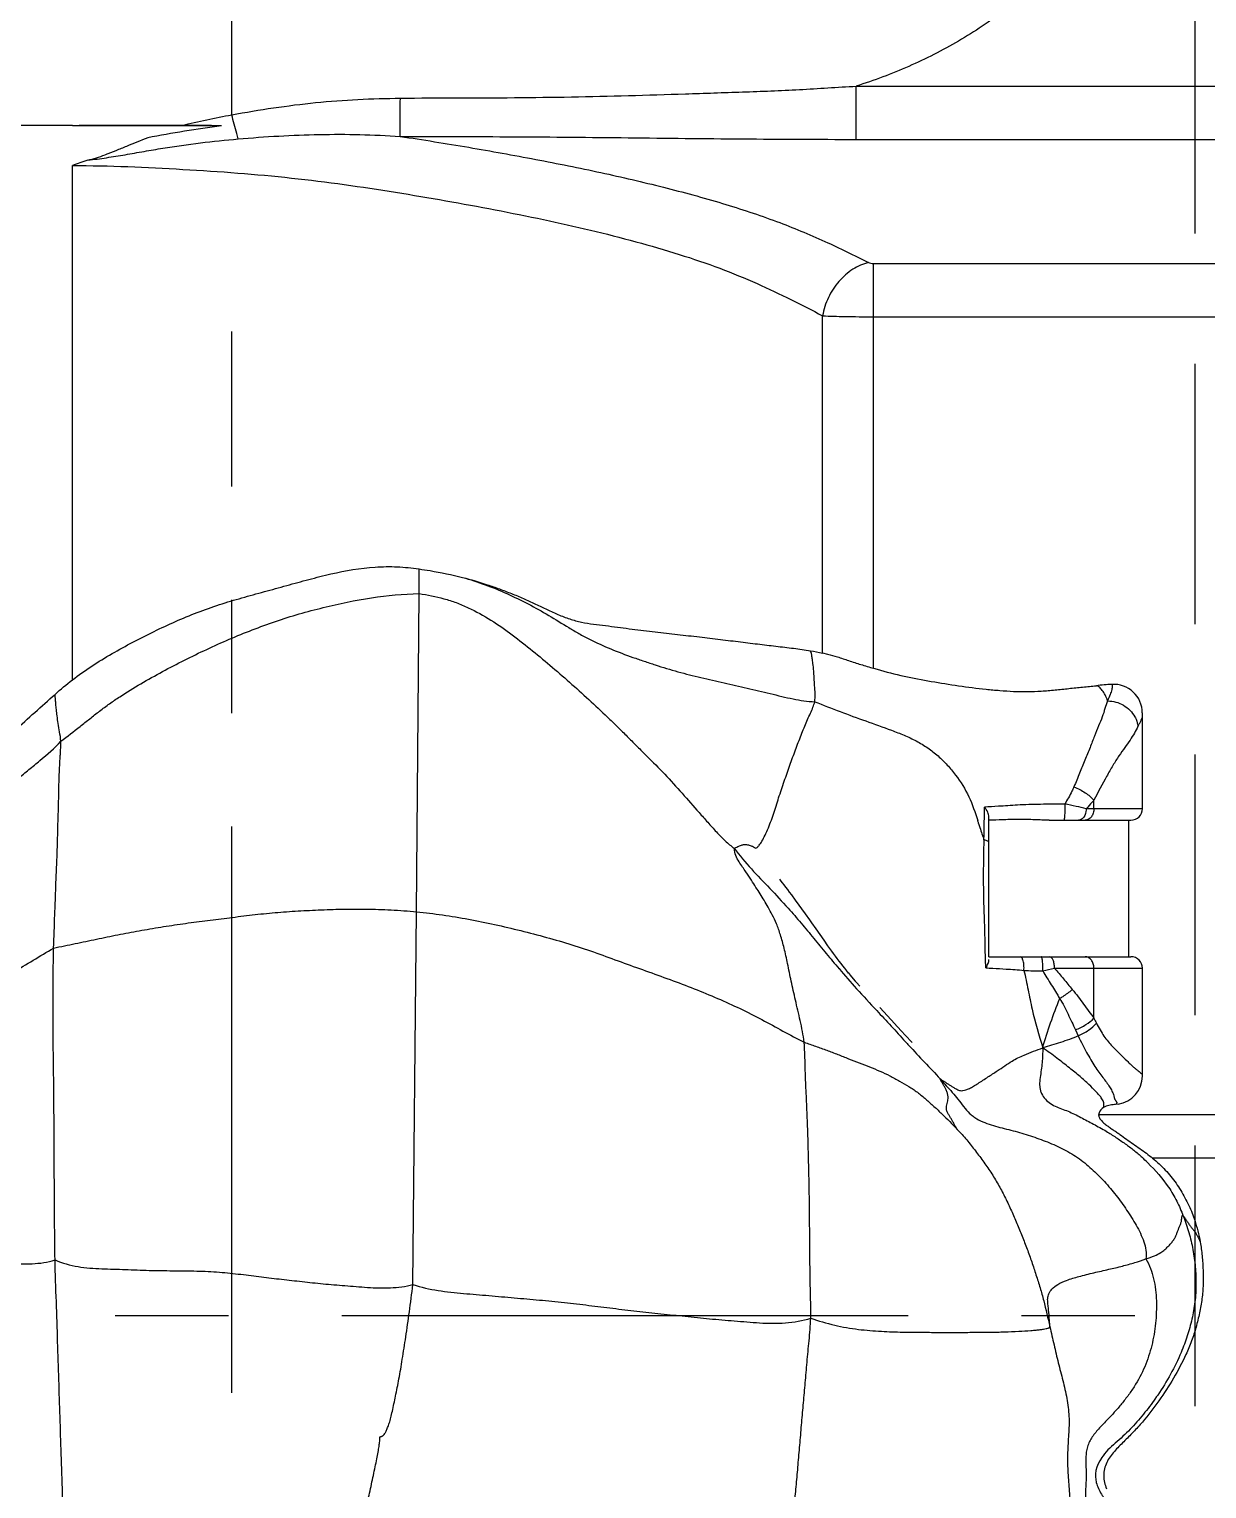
# Model space of a CAD drawing. Header units: millimetres. Extents: x 23075 to 24509, y -21593 to -20579.
# Drawn here: x 24282.5 to 24303.29, y -20909.95 to -20884.18 of the extents above; entities that cross this region are included whole.
import ezdxf

# ---------------------------------------------------------------- set-up
doc = ezdxf.new("R2010")
doc.units = ezdxf.units.MM
doc.header["$LTSCALE"] = 8
doc.linetypes.add('CENTER', pattern=[2, 1.25, -0.25, 0.25, -0.25])
doc.linetypes.add('HIDDEN', pattern=[0.375, 0.25, -0.125])
for name, color, linetype in [('Cav-cor', 30, 'Continuous'), ('CL', 1, 'Continuous'), ('WT', 4, 'Continuous')]:
    doc.layers.add(name, color=color, linetype=linetype)

msp = doc.modelspace()

# ---------------------------------------------------------------- linework, layer by layer
at = {"layer": 'Cav-cor', "color": 241}
for p, q in [((24286.076, -20885.691), (24286.076, -20871.049)), ((24297.1, -20886.125), (24297.101, -20885.185)), ((24297.101, -20885.185), (24306.259, -20885.185)), ((24297.1, -20886.125), (24306.259, -20886.125)), ((24283.262, -20895.666), (24283.262, -20886.585)), ((24297.405, -20888.316), (24304.068, -20888.316)), ((24297.405, -20895.462), (24297.405, -20888.316)), ((24296.506, -20895.191), (24296.506, -20889.239)), ((24297.405, -20889.256), (24304.068, -20889.256)), ((24289.34, -20899.76), (24289.383, -20894.143)), ((24296.506, -20895.191), (24296.594, -20895.211)), ((24297.405, -20895.462), (24297.47, -20895.48)), ((24302.151, -20897.941), (24302.151, -20896.25)), ((24302.151, -20897.941), (24301.159, -20897.941)), ((24301.296, -20897.941), (24301.296, -20897.788)), ((24299.358, -20898.295), (24299.361, -20898.14)), ((24299.443, -20900.554), (24299.443, -20898.085)), ((24299.506, -20898.142), (24299.443, -20898.142)), ((24300.505, -20898.142), (24301.949, -20898.142)), ((24301.91, -20900.554), (24301.91, -20898.142)), ((24299.355, -20898.492), (24299.356, -20898.401)), ((24299.356, -20898.401), (24299.358, -20898.295)), ((24299.356, -20898.539), (24299.357, -20898.497)), ((24299.354, -20898.669), (24299.356, -20898.539)), ((24295.743, -20899.186), (24295.768, -20899.218)), ((24295.768, -20899.218), (24295.794, -20899.25)), ((24295.794, -20899.25), (24295.821, -20899.286)), ((24295.821, -20899.286), (24295.851, -20899.325)), ((24295.851, -20899.325), (24295.884, -20899.367)), ((24295.884, -20899.367), (24295.918, -20899.413)), ((24295.918, -20899.413), (24295.955, -20899.463)), ((24295.955, -20899.463), (24296.023, -20899.556)), ((24289.274, -20906.342), (24289.34, -20899.76)), ((24296.023, -20899.556), (24296.197, -20899.795)), ((24296.313, -20899.956), (24296.386, -20900.061)), ((24296.386, -20900.061), (24296.527, -20900.263)), ((24296.527, -20900.263), (24296.595, -20900.36)), ((24299.381, -20900.555), (24299.378, -20900.446)), ((24299.382, -20900.601), (24299.381, -20900.555)), ((24299.443, -20900.554), (24301.949, -20900.554)), ((24296.857, -20900.713), (24296.893, -20900.758)), ((24296.89, -20900.755), (24296.927, -20900.8)), ((24296.923, -20900.795), (24296.96, -20900.841)), ((24299.385, -20900.75), (24299.382, -20900.601)), ((24300.6, -20900.755), (24302.151, -20900.755)), ((24301.296, -20901.64), (24301.296, -20900.755)), ((24302.151, -20902.66), (24302.151, -20900.755)), ((24296.955, -20900.834), (24296.992, -20900.879)), ((24296.987, -20900.872), (24297.023, -20900.915)), ((24297.017, -20900.909), (24297.053, -20900.95)), ((24297.047, -20900.944), (24297.082, -20900.984)), ((24297.076, -20900.977), (24297.109, -20901.014)), ((24297.103, -20901.008), (24297.163, -20901.076)), ((24297.518, -20901.451), (24297.716, -20901.669)), ((24297.716, -20901.669), (24297.831, -20901.794)), ((24297.831, -20901.794), (24297.901, -20901.87)), ((24300.97, -20901.844), (24301.02, -20901.951)), ((24297.901, -20901.87), (24297.964, -20901.937)), ((24297.964, -20901.937), (24298.086, -20902.066)), ((24310.645, -20903.347), (24301.379, -20903.347)), ((24301.678, -20903.162), (24301.659, -20903.163)), ((24301.721, -20903.157), (24301.678, -20903.162)), ((24309.732, -20904.11), (24302.332, -20904.11)), ((24302.872, -20905.131), (24302.899, -20905.169))]:
    msp.add_line(p, q, dxfattribs=at)
for points in [[(24296.197, -20899.795), (24296.275, -20899.903), (24296.313, -20899.956)], [(24296.595, -20900.36), (24296.628, -20900.407), (24296.661, -20900.453), (24296.694, -20900.498), (24296.727, -20900.543), (24296.76, -20900.587), (24296.793, -20900.63), (24296.825, -20900.672), (24296.857, -20900.713)], [(24301.431, -20909.398), (24301.427, -20909.404), (24301.398, -20909.451), (24301.371, -20909.505), (24301.349, -20909.562), (24301.332, -20909.621), (24301.324, -20909.681), (24301.322, -20909.736), (24301.327, -20909.784), (24301.336, -20909.828), (24301.337, -20909.835)]]:
    msp.add_lwpolyline(points, dxfattribs=at)
for centre, radius, start, end in [((24285.187, -20924.744), 38.865, 88.9573, 89.9878), ((24287.077, -20897.283), 11.358, 108.1836, 109.6267), ((24282.826, -20883.693), 2.888, 284.1753, 290.5459), ((24301.996, -20901.73), 5.997, 93.6676, 96.2901), ((24301.645, -20896.25), 0.505, 0.0017, 93.6973), ((24300.08, -20895.472), 2.238, 332.9058, 334.1364), ((24279.925, -20897.764), 19.44, 359.1651, 359.5667), ((24301.95, -20897.94), 0.201, 269.9562, 359.952), ((24280.531, -20904.086), 19.633, 17.4484, 17.6036), ((24262.186, -20897.516), 37.181, 359.0385, 359.1817), ((24301.95, -20900.755), 0.201, 0.048, 90.0438), ((24311.687, -20888.058), 19.575, 220.4745, 221.8479), ((24298.599, -20892.99), 8.018, 282.9289, 284.4529), ((24303.221, -20900.725), 2.131, 205.4104, 208.0081), ((24321.138, -20880.939), 31.348, 222.3432, 222.5064), ((24301.648, -20902.659), 0.503, 278.4341, 359.9633), ((24301.256, -20903.169), 0.216, 347.9386, 355.3018), ((24299.707, -20906.708), 3.574, 44.7198, 47.0026), ((24298.965, -20905.936), 4.185, 324.7967, 325.7538)]:
    msp.add_arc(centre, radius, start, end, dxfattribs=at)
for points, knots in [([(24301.964, -20879.628), (24301.964, -20879.957), (24301.895, -20880.617), (24301.59, -20881.562), (24301.107, -20882.429), (24300.478, -20883.196), (24299.738, -20883.855), (24298.916, -20884.406), (24298.033, -20884.853), (24297.415, -20885.085), (24297.101, -20885.185)], [0, 0, 0, 0, 0.124911, 0.249839, 0.374799, 0.499793, 0.624819, 0.749868, 0.87493, 1, 1, 1, 1]), ([(24289.052, -20885.398), (24289.387, -20885.393), (24290.058, -20885.392), (24291.065, -20885.39), (24292.072, -20885.376), (24293.078, -20885.353), (24293.917, -20885.327), (24294.587, -20885.304), (24295.091, -20885.287), (24295.594, -20885.27), (24296.264, -20885.239), (24296.766, -20885.204), (24297.101, -20885.185)], [0, 0, 0, 0, 0.125011, 0.250021, 0.375022, 0.500008, 0.62499, 0.687486, 0.749986, 0.812489, 0.874988, 1, 1, 1, 1]), ([(24286.076, -20885.691), (24286.566, -20885.6), (24287.308, -20885.489), (24288.303, -20885.413), (24288.802, -20885.4), (24289.052, -20885.398)], [0, 0, 0, 0, 0.49986, 0.749909, 1, 1, 1, 1]), ([(24289.048, -20886.072), (24289.049, -20886.037), (24289.05, -20885.812), (24289.051, -20885.587), (24289.052, -20885.398)], [0, 0, 0, 0, 0.159103, 1, 1, 1, 1]), ([(24285.195, -20885.879), (24285.034, -20885.879), (24284.712, -20885.879), (24284.229, -20885.878), (24283.745, -20885.879), (24283.423, -20885.883), (24283.262, -20885.883)], [0, 0, 0, 0, 0.250013, 0.500038, 0.750028, 1, 1, 1, 1]), ([(24286.19, -20886.117), (24286.181, -20886.085), (24286.141, -20885.943), (24286.104, -20885.801), (24286.076, -20885.691)], [0, 0, 0, 0, 0.228417, 1, 1, 1, 1]), ([(24283.262, -20885.879), (24282.895, -20885.88), (24281.976, -20885.884), (24280.506, -20885.883), (24279.403, -20885.884), (24278.852, -20885.885)], [0, 0, 0, 0, 0.25, 0.625, 1, 1, 1, 1]), ([(24285.894, -20885.885), (24285.456, -20885.885), (24284.907, -20885.885), (24284.249, -20885.885), (24283.811, -20885.886), (24283.481, -20885.883), (24283.262, -20885.883)], [0, 0, 0, 0, 0.500005, 0.625007, 0.750009, 1, 1, 1, 1]), ([(24283.533, -20886.493), (24283.644, -20886.479), (24283.866, -20886.449), (24284.197, -20886.396), (24284.527, -20886.336), (24284.968, -20886.26), (24285.522, -20886.183), (24285.967, -20886.136), (24286.19, -20886.117)], [0, 0, 0, 0, 0.125134, 0.250204, 0.375237, 0.500242, 0.750205, 1, 1, 1, 1]), ([(24284.592, -20886.098), (24284.466, -20886.147), (24284.278, -20886.223), (24284.028, -20886.325), (24283.902, -20886.373), (24283.839, -20886.397)], [0, 0, 0, 0, 0.499999, 0.749999, 1, 1, 1, 1]), ([(24285.894, -20885.885), (24285.676, -20885.914), (24285.241, -20885.978), (24284.808, -20886.056), (24284.592, -20886.098)], [0, 0, 0, 0, 0.500001, 1, 1, 1, 1]), ([(24286.19, -20886.117), (24286.428, -20886.096), (24286.906, -20886.061), (24287.622, -20886.034), (24288.337, -20886.034), (24288.812, -20886.056), (24289.048, -20886.072)], [0, 0, 0, 0, 0.251216, 0.501807, 0.751443, 1, 1, 1, 1]), ([(24289.049, -20886.072), (24289.453, -20886.132), (24290.252, -20886.26), (24291.434, -20886.472), (24292.581, -20886.703), (24293.68, -20886.958), (24294.717, -20887.24), (24295.672, -20887.553), (24296.531, -20887.908), (24297.063, -20888.171), (24297.318, -20888.3)], [0, 0, 0, 0, 0.142581, 0.282303, 0.418651, 0.550372, 0.67593, 0.793233, 0.900431, 1, 1, 1, 1]), ([(24289.049, -20886.072), (24289.72, -20886.073), (24290.726, -20886.076), (24292.068, -20886.085), (24293.41, -20886.099), (24295.087, -20886.118), (24296.429, -20886.124), (24297.1, -20886.125)], [0, 0, 0, 0, 0.250041, 0.37504, 0.500015, 0.749971, 1, 1, 1, 1]), ([(24283.262, -20886.585), (24283.589, -20886.587), (24284.24, -20886.601), (24285.213, -20886.652), (24286.177, -20886.714), (24287.127, -20886.801), (24288.056, -20886.917), (24288.963, -20887.055), (24289.85, -20887.205), (24290.721, -20887.365), (24291.573, -20887.536), (24292.402, -20887.722), (24293.202, -20887.924), (24293.964, -20888.146), (24294.68, -20888.387), (24295.336, -20888.66), (24295.938, -20888.945), (24296.321, -20889.141), (24296.506, -20889.239)], [0, 0, 0, 0, 0.072003, 0.143521, 0.214566, 0.284742, 0.353563, 0.420825, 0.486857, 0.551845, 0.615755, 0.678285, 0.739004, 0.797499, 0.853179, 0.905294, 0.953887, 1, 1, 1, 1]), ([(24297.318, -20888.3), (24297.22, -20888.322), (24297.024, -20888.409), (24296.779, -20888.626), (24296.595, -20888.91), (24296.525, -20889.128), (24296.506, -20889.239)], [0, 0, 0, 0, 0.231678, 0.481342, 0.741233, 1, 1, 1, 1]), ([(24297.318, -20888.3), (24297.33, -20888.306), (24297.359, -20888.313), (24297.389, -20888.316), (24297.405, -20888.316)], [0, 0, 0, 0, 0.442495, 1, 1, 1, 1]), ([(24296.506, -20889.239), (24296.637, -20889.246), (24296.937, -20889.253), (24297.237, -20889.256), (24297.405, -20889.256)], [0, 0, 0, 0, 0.43812, 1, 1, 1, 1]), ([(24283.262, -20895.666), (24283.373, -20895.58), (24283.602, -20895.418), (24283.962, -20895.201), (24284.33, -20894.999), (24284.702, -20894.809), (24285.081, -20894.633), (24285.466, -20894.474), (24285.858, -20894.335), (24286.254, -20894.217), (24286.651, -20894.11), (24287.045, -20894), (24287.436, -20893.893), (24287.951, -20893.76), (24288.474, -20893.67), (24288.997, -20893.663), (24289.254, -20893.69), (24289.382, -20893.708)], [0, 0, 0, 0, 0.064369, 0.12867, 0.192843, 0.256867, 0.320748, 0.38449, 0.448045, 0.511343, 0.574324, 0.636903, 0.698973, 0.760458, 0.881361, 0.940914, 1, 1, 1, 1]), ([(24289.382, -20893.708), (24289.447, -20893.717), (24289.705, -20893.757), (24289.961, -20893.811), (24290.15, -20893.859)], [0, 0, 0, 0, 0.250981, 1, 1, 1, 1]), ([(24289.383, -20894.143), (24289.384, -20894.094), (24289.384, -20894.017), (24289.382, -20893.872), (24289.384, -20893.776), (24289.382, -20893.708)], [0, 0, 0, 0, 0.337508, 0.529131, 1, 1, 1, 1]), ([(24290.15, -20893.859), (24290.298, -20893.896), (24290.516, -20893.96), (24290.802, -20894.06), (24291.014, -20894.141), (24291.224, -20894.227), (24291.496, -20894.354), (24291.763, -20894.488), (24292.04, -20894.593), (24292.25, -20894.651), (24292.463, -20894.686), (24292.674, -20894.708), (24292.884, -20894.735), (24293.158, -20894.772), (24293.496, -20894.813), (24293.893, -20894.86), (24294.28, -20894.901), (24294.653, -20894.947), (24295.01, -20894.99), (24295.352, -20895.032), (24295.677, -20895.071), (24295.99, -20895.108), (24296.194, -20895.135), (24296.293, -20895.151)], [0, 0, 0, 0, 0.07204, 0.107965, 0.143819, 0.179601, 0.215325, 0.2863, 0.321231, 0.355705, 0.389712, 0.423359, 0.456708, 0.489746, 0.554755, 0.61817, 0.67975, 0.739258, 0.796328, 0.85069, 0.902409, 0.951978, 1, 1, 1, 1]), ([(24290.15, -20893.859), (24290.285, -20893.896), (24290.55, -20893.98), (24290.936, -20894.139), (24291.31, -20894.323), (24291.673, -20894.525), (24291.967, -20894.709), (24292.205, -20894.851), (24292.45, -20894.982), (24292.766, -20895.126), (24293.092, -20895.247), (24293.355, -20895.336), (24293.619, -20895.424), (24293.952, -20895.527), (24294.358, -20895.628), (24294.766, -20895.719), (24295.174, -20895.812), (24295.513, -20895.893), (24295.783, -20895.957), (24296.042, -20896.018), (24296.239, -20896.051), (24296.368, -20896.052)], [0, 0, 0, 0, 0.062923, 0.125667, 0.188338, 0.250959, 0.313563, 0.344848, 0.376143, 0.438827, 0.501678, 0.533135, 0.564568, 0.627409, 0.690396, 0.753339, 0.816281, 0.879458, 0.910836, 0.941761, 1, 1, 1, 1]), ([(24283.06, -20896.751), (24283.174, -20896.664), (24283.344, -20896.531), (24283.57, -20896.352), (24283.742, -20896.217), (24283.918, -20896.086), (24284.158, -20895.921), (24284.471, -20895.733), (24284.852, -20895.518), (24285.24, -20895.316), (24285.633, -20895.126), (24286.032, -20894.946), (24286.437, -20894.782), (24286.847, -20894.631), (24287.264, -20894.499), (24287.827, -20894.351), (24288.531, -20894.205), (24289.102, -20894.148), (24289.383, -20894.143)], [0, 0, 0, 0, 0.06171, 0.093092, 0.124547, 0.156006, 0.187445, 0.250333, 0.313217, 0.376085, 0.438953, 0.501812, 0.564664, 0.62748, 0.69031, 0.753142, 0.878673, 1, 1, 1, 1]), ([(24289.383, -20894.143), (24289.531, -20894.166), (24289.753, -20894.208), (24290.041, -20894.3), (24290.322, -20894.42), (24290.655, -20894.606), (24291.03, -20894.868), (24291.388, -20895.152), (24291.738, -20895.444), (24292.083, -20895.744), (24292.42, -20896.051), (24292.697, -20896.311), (24292.915, -20896.523), (24293.076, -20896.684), (24293.237, -20896.846), (24293.452, -20897.061), (24293.721, -20897.329), (24294.026, -20897.668), (24294.276, -20897.953), (24294.478, -20898.18), (24294.629, -20898.349), (24294.781, -20898.506), (24294.889, -20898.6), (24294.945, -20898.64)], [0, 0, 0, 0, 0.061669, 0.093077, 0.124624, 0.187684, 0.250429, 0.313293, 0.376133, 0.438918, 0.501739, 0.56453, 0.595911, 0.627291, 0.658679, 0.69008, 0.752874, 0.815604, 0.878252, 0.909642, 0.941104, 0.971687, 1, 1, 1, 1]), ([(24296.368, -20896.052), (24296.381, -20895.958), (24296.364, -20895.79), (24296.355, -20895.574), (24296.343, -20895.435), (24296.332, -20895.354), (24296.327, -20895.309), (24296.321, -20895.271), (24296.317, -20895.24), (24296.313, -20895.215), (24296.308, -20895.196), (24296.304, -20895.183), (24296.298, -20895.174), (24296.294, -20895.163), (24296.294, -20895.155), (24296.293, -20895.151)], [0, 0, 0, 0, 0.314407, 0.553481, 0.715956, 0.774773, 0.824132, 0.865349, 0.899651, 0.927885, 0.949286, 0.964062, 0.974354, 0.985282, 1, 1, 1, 1]), ([(24296.594, -20895.212), (24296.652, -20895.226), (24296.777, -20895.261), (24296.971, -20895.328), (24297.183, -20895.397), (24297.33, -20895.44), (24297.405, -20895.462)], [0, 0, 0, 0, 0.212508, 0.457646, 0.723598, 1, 1, 1, 1]), ([(24297.47, -20895.48), (24297.627, -20895.524), (24297.943, -20895.605), (24298.424, -20895.694), (24298.906, -20895.772), (24299.31, -20895.824), (24299.634, -20895.854), (24299.878, -20895.871), (24300.123, -20895.875), (24300.367, -20895.866), (24300.61, -20895.845), (24300.853, -20895.818), (24301.096, -20895.794), (24301.258, -20895.778), (24301.339, -20895.769)], [0, 0, 0, 0, 0.124996, 0.249998, 0.374996, 0.499992, 0.562493, 0.624998, 0.687496, 0.749999, 0.812499, 0.875, 0.9375, 1, 1, 1, 1]), ([(24276.313, -20899.491), (24276.46, -20899.429), (24276.76, -20899.319), (24277.214, -20899.17), (24277.669, -20899.026), (24278.128, -20898.891), (24278.586, -20898.754), (24279.04, -20898.602), (24279.486, -20898.43), (24279.921, -20898.232), (24280.339, -20897.999), (24280.876, -20897.655), (24281.52, -20897.185), (24282.248, -20896.563), (24282.717, -20896.133), (24282.956, -20895.922)], [0, 0, 0, 0, 0.06249, 0.125009, 0.187498, 0.24999, 0.312486, 0.374984, 0.437508, 0.500019, 0.562508, 0.625043, 0.750021, 0.875013, 1, 1, 1, 1]), ([(24283.06, -20896.751), (24283.056, -20896.695), (24283.036, -20896.591), (24283.013, -20896.442), (24282.993, -20896.31), (24282.983, -20896.212), (24282.976, -20896.144), (24282.97, -20896.089), (24282.965, -20896.03), (24282.961, -20895.97), (24282.957, -20895.936), (24282.956, -20895.922)], [0, 0, 0, 0, 0.199448, 0.381315, 0.542113, 0.67604, 0.73407, 0.787371, 0.877112, 0.947036, 1, 1, 1, 1]), ([(24301.537, -20896.036), (24301.524, -20896.001), (24301.497, -20895.937), (24301.449, -20895.855), (24301.399, -20895.796), (24301.358, -20895.774), (24301.339, -20895.769)], [0, 0, 0, 0, 0.33221, 0.607644, 0.826352, 1, 1, 1, 1]), ([(24301.612, -20895.746), (24301.62, -20895.753), (24301.621, -20895.789), (24301.609, -20895.848), (24301.581, -20895.935), (24301.553, -20895.999), (24301.537, -20896.036)], [0, 0, 0, 0, 0.107853, 0.30999, 0.608698, 1, 1, 1, 1]), ([(24294.945, -20898.64), (24294.966, -20898.63), (24295.008, -20898.611), (24295.067, -20898.585), (24295.119, -20898.569), (24295.163, -20898.57), (24295.196, -20898.58), (24295.228, -20898.59), (24295.257, -20898.598), (24295.284, -20898.609), (24295.299, -20898.623), (24295.312, -20898.632), (24295.329, -20898.637), (24295.359, -20898.619), (24295.395, -20898.577), (24295.443, -20898.505), (24295.517, -20898.359), (24295.606, -20898.14), (24295.681, -20897.904), (24295.742, -20897.711), (24295.808, -20897.517), (24295.89, -20897.281), (24295.988, -20897.004), (24296.088, -20896.74), (24296.172, -20896.528), (24296.239, -20896.368), (24296.29, -20896.258), (24296.336, -20896.155), (24296.36, -20896.086), (24296.368, -20896.052)], [0, 0, 0, 0, 0.02195, 0.043042, 0.060013, 0.072433, 0.082939, 0.093108, 0.10293, 0.111734, 0.119409, 0.122788, 0.12604, 0.135134, 0.152267, 0.178754, 0.215022, 0.305648, 0.399116, 0.446697, 0.495254, 0.590566, 0.681003, 0.77001, 0.854506, 0.894265, 0.932261, 0.967806, 1, 1, 1, 1]), ([(24296.368, -20896.052), (24296.517, -20896.111), (24296.816, -20896.228), (24297.268, -20896.393), (24297.646, -20896.526), (24297.945, -20896.641), (24298.161, -20896.741), (24298.363, -20896.862), (24298.546, -20897.006), (24298.71, -20897.168), (24298.904, -20897.4), (24299.102, -20897.722), (24299.199, -20898.007), (24299.244, -20898.149)], [0, 0, 0, 0, 0.128627, 0.2571, 0.385629, 0.449931, 0.513517, 0.576157, 0.638143, 0.699628, 0.760529, 0.880483, 1, 1, 1, 1]), ([(24301.538, -20896.038), (24301.52, -20896.081), (24301.489, -20896.176), (24301.444, -20896.325), (24301.375, -20896.484), (24301.315, -20896.63), (24301.267, -20896.759), (24301.226, -20896.864), (24301.182, -20896.973), (24301.118, -20897.123), (24301.039, -20897.317), (24300.976, -20897.475), (24300.943, -20897.555)], [0, 0, 0, 0, 0.087197, 0.181941, 0.287036, 0.406482, 0.472049, 0.541026, 0.612931, 0.687283, 0.841186, 1, 1, 1, 1]), ([(24301.538, -20896.038), (24301.635, -20896.038), (24301.829, -20896.091), (24301.973, -20896.235), (24302.018, -20896.319)], [0, 0, 0, 0, 0.503868, 1, 1, 1, 1]), ([(24302.018, -20896.319), (24302.026, -20896.332), (24302.052, -20896.387), (24302.068, -20896.447), (24302.073, -20896.493)], [0, 0, 0, 0, 0.255543, 1, 1, 1, 1]), ([(24302.145, -20896.328), (24302.142, -20896.337), (24302.128, -20896.378), (24302.109, -20896.418), (24302.094, -20896.449)], [0, 0, 0, 0, 0.208244, 1, 1, 1, 1]), ([(24302.073, -20896.492), (24302.053, -20896.53), (24302.009, -20896.611), (24301.932, -20896.733), (24301.837, -20896.864), (24301.732, -20897.012), (24301.626, -20897.183), (24301.478, -20897.443), (24301.37, -20897.648), (24301.296, -20897.788)], [0, 0, 0, 0, 0.085734, 0.181823, 0.287197, 0.405933, 0.540014, 0.686021, 1, 1, 1, 1]), ([(24276.063, -20900.531), (24276.216, -20900.461), (24276.523, -20900.322), (24276.987, -20900.124), (24277.455, -20899.936), (24277.928, -20899.761), (24278.409, -20899.61), (24278.812, -20899.49), (24279.132, -20899.387), (24279.448, -20899.274), (24279.835, -20899.112), (24280.287, -20898.891), (24280.725, -20898.644), (24281.147, -20898.372), (24281.548, -20898.071), (24281.859, -20897.792), (24282.109, -20897.571), (24282.301, -20897.41), (24282.495, -20897.25), (24282.755, -20897.039), (24282.946, -20896.874), (24283.06, -20896.751)], [0, 0, 0, 0, 0.062795, 0.125466, 0.188059, 0.250641, 0.313296, 0.375975, 0.407283, 0.438574, 0.501119, 0.56359, 0.626013, 0.688357, 0.750582, 0.812786, 0.84389, 0.875005, 0.906191, 0.937493, 1, 1, 1, 1]), ([(24282.932, -20900.4), (24282.937, -20900.204), (24282.949, -20899.913), (24282.964, -20899.531), (24282.976, -20899.167), (24282.992, -20898.812), (24283.003, -20898.465), (24283.01, -20898.144), (24283.02, -20897.842), (24283.025, -20897.563), (24283.028, -20897.382), (24283.037, -20897.216), (24283.044, -20897.085), (24283.05, -20896.981), (24283.057, -20896.879), (24283.062, -20896.802), (24283.06, -20896.751)], [0, 0, 0, 0, 0.161035, 0.238841, 0.3146, 0.460325, 0.530847, 0.599049, 0.724134, 0.779166, 0.828491, 0.872866, 0.91558, 0.936882, 0.958138, 1, 1, 1, 1]), ([(24300.943, -20897.555), (24300.932, -20897.581), (24300.884, -20897.685), (24300.826, -20897.785), (24300.78, -20897.858)], [0, 0, 0, 0, 0.246424, 1, 1, 1, 1]), ([(24300.943, -20897.555), (24301.013, -20897.582), (24301.14, -20897.647), (24301.252, -20897.738), (24301.296, -20897.788)], [0, 0, 0, 0, 0.529792, 1, 1, 1, 1]), ([(24300.78, -20897.858), (24300.638, -20897.86), (24300.426, -20897.862), (24300.148, -20897.867), (24299.9, -20897.879), (24299.64, -20897.897), (24299.446, -20897.908), (24299.364, -20897.911)], [0, 0, 0, 0, 0.300449, 0.447678, 0.588868, 0.826349, 1, 1, 1, 1]), ([(24299.443, -20898.085), (24299.443, -20898.057), (24299.423, -20897.993), (24299.387, -20897.939), (24299.364, -20897.911)], [0, 0, 0, 0, 0.442688, 1, 1, 1, 1]), ([(24300.78, -20897.858), (24300.781, -20897.891), (24300.781, -20897.94), (24300.78, -20898.004), (24300.779, -20898.048), (24300.777, -20898.085), (24300.774, -20898.113), (24300.771, -20898.131), (24300.769, -20898.139), (24300.767, -20898.142), (24300.766, -20898.142)], [0, 0, 0, 0, 0.342543, 0.514328, 0.672079, 0.806305, 0.909125, 0.974063, 0.99158, 1, 1, 1, 1]), ([(24301.159, -20897.941), (24301.101, -20897.925), (24300.974, -20897.896), (24300.848, -20897.871), (24300.78, -20897.858)], [0, 0, 0, 0, 0.466615, 1, 1, 1, 1]), ([(24301.159, -20897.941), (24301.159, -20897.958), (24301.154, -20898.02), (24301.127, -20898.085), (24301.092, -20898.115)], [0, 0, 0, 0, 0.275134, 1, 1, 1, 1]), ([(24301.296, -20897.941), (24301.296, -20897.967), (24301.288, -20898.017), (24301.255, -20898.084), (24301.204, -20898.13), (24301.161, -20898.142), (24301.14, -20898.142)], [0, 0, 0, 0, 0.278223, 0.541319, 0.780147, 1, 1, 1, 1]), ([(24301.296, -20897.788), (24301.285, -20897.801), (24301.241, -20897.853), (24301.194, -20897.903), (24301.159, -20897.941)], [0, 0, 0, 0, 0.242105, 1, 1, 1, 1]), ([(24299.26, -20898.199), (24299.268, -20898.224), (24299.299, -20898.324), (24299.331, -20898.423), (24299.357, -20898.497)], [0, 0, 0, 0, 0.248813, 1, 1, 1, 1]), ([(24300.505, -20898.142), (24300.419, -20898.142), (24300.291, -20898.137), (24300.121, -20898.132), (24299.993, -20898.128), (24299.868, -20898.13), (24299.706, -20898.137), (24299.585, -20898.142), (24299.506, -20898.142)], [0, 0, 0, 0, 0.256833, 0.385103, 0.512615, 0.638738, 0.762804, 1, 1, 1, 1]), ([(24301.092, -20898.115), (24301.087, -20898.119), (24301.068, -20898.133), (24301.043, -20898.142), (24301.026, -20898.142)], [0, 0, 0, 0, 0.268451, 1, 1, 1, 1]), ([(24299.443, -20898.536), (24299.443, -20898.531), (24299.436, -20898.521), (24299.418, -20898.511), (24299.39, -20898.501), (24299.368, -20898.495), (24299.355, -20898.492)], [0, 0, 0, 0, 0.125962, 0.324781, 0.616025, 1, 1, 1, 1]), ([(24296.18, -20902.064), (24296.165, -20901.935), (24296.115, -20901.686), (24296.028, -20901.328), (24295.952, -20900.993), (24295.893, -20900.686), (24295.831, -20900.413), (24295.768, -20900.178), (24295.699, -20899.981), (24295.621, -20899.821), (24295.55, -20899.682), (24295.477, -20899.559), (24295.402, -20899.445), (24295.328, -20899.326), (24295.247, -20899.195), (24295.167, -20899.077), (24295.092, -20898.969), (24295.028, -20898.876), (24294.969, -20898.768), (24294.949, -20898.684), (24294.945, -20898.64)], [0, 0, 0, 0, 0.105712, 0.206618, 0.299594, 0.385236, 0.461503, 0.527581, 0.583402, 0.630662, 0.67238, 0.710404, 0.746883, 0.783989, 0.82421, 0.872263, 0.90023, 0.930971, 0.964006, 1, 1, 1, 1]), ([(24294.945, -20898.64), (24295.042, -20898.765), (24295.244, -20899.007), (24295.463, -20899.234), (24295.572, -20899.347)], [0, 0, 0, 0, 0.501073, 1, 1, 1, 1]), ([(24299.378, -20900.446), (24299.375, -20900.297), (24299.368, -20900.001), (24299.352, -20899.556), (24299.346, -20899.112), (24299.352, -20898.816), (24299.354, -20898.669)], [0, 0, 0, 0, 0.250462, 0.500886, 0.75129, 1, 1, 1, 1]), ([(24282.932, -20900.4), (24283.058, -20900.374), (24283.31, -20900.322), (24283.687, -20900.243), (24284.064, -20900.164), (24284.442, -20900.094), (24284.825, -20900.029), (24285.211, -20899.97), (24285.6, -20899.918), (24285.992, -20899.872), (24286.388, -20899.82), (24286.79, -20899.777), (24287.196, -20899.747), (24287.606, -20899.727), (24288.023, -20899.712), (24288.452, -20899.71), (24288.893, -20899.724), (24289.19, -20899.746), (24289.34, -20899.76)], [0, 0, 0, 0, 0.059604, 0.119458, 0.17897, 0.238283, 0.29809, 0.358846, 0.419582, 0.480139, 0.542243, 0.604957, 0.667764, 0.731055, 0.795467, 0.861618, 0.929894, 1, 1, 1, 1]), ([(24289.34, -20899.76), (24289.493, -20899.776), (24289.799, -20899.813), (24290.258, -20899.889), (24290.718, -20899.983), (24291.176, -20900.09), (24291.631, -20900.21), (24292.079, -20900.34), (24292.518, -20900.486), (24292.949, -20900.646), (24293.381, -20900.801), (24293.812, -20900.955), (24294.237, -20901.115), (24294.65, -20901.286), (24295.049, -20901.466), (24295.433, -20901.661), (24295.806, -20901.865), (24296.054, -20902), (24296.18, -20902.064)], [0, 0, 0, 0, 0.063172, 0.127426, 0.192177, 0.25719, 0.321979, 0.386374, 0.449998, 0.513015, 0.576314, 0.639678, 0.702354, 0.763829, 0.824149, 0.883284, 0.941657, 1, 1, 1, 1]), ([(24295.898, -20899.697), (24295.976, -20899.784), (24296.128, -20899.96), (24296.349, -20900.229), (24296.571, -20900.499), (24296.721, -20900.676), (24296.797, -20900.765)], [0, 0, 0, 0, 0.250066, 0.499988, 0.749945, 1, 1, 1, 1]), ([(24276.173, -20902.745), (24276.462, -20902.647), (24276.898, -20902.508), (24277.487, -20902.342), (24277.933, -20902.226), (24278.309, -20902.144), (24278.611, -20902.076), (24278.836, -20902.025), (24279.063, -20901.973), (24279.365, -20901.909), (24279.742, -20901.829), (24280.11, -20901.716), (24280.4, -20901.62), (24280.686, -20901.522), (24281.035, -20901.391), (24281.442, -20901.218), (24281.773, -20901.066), (24282.026, -20900.934), (24282.271, -20900.796), (24282.572, -20900.615), (24282.811, -20900.471), (24282.932, -20900.4)], [0, 0, 0, 0, 0.127067, 0.190887, 0.254958, 0.319241, 0.351444, 0.383672, 0.415908, 0.448136, 0.512488, 0.576611, 0.608419, 0.639959, 0.702439, 0.764089, 0.824334, 0.853945, 0.883313, 0.941714, 1, 1, 1, 1]), ([(24282.956, -20905.906), (24282.954, -20905.68), (24282.947, -20905.224), (24282.945, -20904.652), (24282.943, -20904.187), (24282.943, -20903.836), (24282.941, -20903.484), (24282.935, -20903.131), (24282.934, -20902.778), (24282.929, -20902.425), (24282.924, -20902.075), (24282.925, -20901.729), (24282.925, -20901.387), (24282.925, -20900.945), (24282.926, -20900.616), (24282.932, -20900.4)], [0, 0, 0, 0, 0.122842, 0.248453, 0.31199, 0.375848, 0.439874, 0.503922, 0.568111, 0.632281, 0.696035, 0.758975, 0.820939, 0.881993, 1, 1, 1, 1]), ([(24300.06, -20900.795), (24300.062, -20900.766), (24300.062, -20900.709), (24300.053, -20900.643), (24300.039, -20900.598), (24300.026, -20900.571), (24300.01, -20900.554), (24299.999, -20900.554)], [0, 0, 0, 0, 0.338644, 0.646514, 0.771936, 0.872446, 1, 1, 1, 1]), ([(24300.393, -20900.805), (24300.394, -20900.775), (24300.394, -20900.717), (24300.39, -20900.648), (24300.384, -20900.601), (24300.378, -20900.577), (24300.373, -20900.561), (24300.367, -20900.554), (24300.364, -20900.554)], [0, 0, 0, 0, 0.352902, 0.675573, 0.804252, 0.902524, 0.967071, 1, 1, 1, 1]), ([(24300.6, -20900.755), (24300.6, -20900.729), (24300.597, -20900.691), (24300.586, -20900.644), (24300.57, -20900.597), (24300.541, -20900.554), (24300.513, -20900.554)], [0, 0, 0, 0, 0.334394, 0.48961, 0.62984, 1, 1, 1, 1]), ([(24301.296, -20900.755), (24301.296, -20900.729), (24301.288, -20900.678), (24301.255, -20900.612), (24301.204, -20900.565), (24301.161, -20900.554), (24301.14, -20900.554)], [0, 0, 0, 0, 0.278223, 0.541319, 0.780147, 1, 1, 1, 1]), ([(24299.385, -20900.75), (24299.402, -20900.725), (24299.428, -20900.678), (24299.443, -20900.624), (24299.443, -20900.6)], [0, 0, 0, 0, 0.557076, 1, 1, 1, 1]), ([(24299.385, -20900.75), (24299.426, -20900.752), (24299.547, -20900.758), (24299.772, -20900.771), (24299.956, -20900.786), (24300.06, -20900.794)], [0, 0, 0, 0, 0.183303, 0.53694, 1, 1, 1, 1]), ([(24300.06, -20900.794), (24300.086, -20900.909), (24300.133, -20901.137), (24300.225, -20901.598), (24300.325, -20901.937), (24300.394, -20902.162)], [0, 0, 0, 0, 0.249183, 0.497009, 1, 1, 1, 1]), ([(24300.06, -20900.795), (24300.115, -20900.798), (24300.226, -20900.804), (24300.337, -20900.805), (24300.393, -20900.805)], [0, 0, 0, 0, 0.49421, 1, 1, 1, 1]), ([(24300.393, -20900.805), (24300.417, -20900.846), (24300.466, -20900.928), (24300.544, -20901.048), (24300.62, -20901.168), (24300.668, -20901.25), (24300.69, -20901.291)], [0, 0, 0, 0, 0.25077, 0.501249, 0.751053, 1, 1, 1, 1]), ([(24300.6, -20900.755), (24300.653, -20900.818), (24300.758, -20900.943), (24300.862, -20901.069), (24300.913, -20901.132)], [0, 0, 0, 0, 0.502894, 1, 1, 1, 1]), ([(24300.394, -20902.162), (24300.431, -20902.012), (24300.527, -20901.72), (24300.637, -20901.433), (24300.691, -20901.291)], [0, 0, 0, 0, 0.504365, 1, 1, 1, 1]), ([(24300.691, -20901.291), (24300.711, -20901.279), (24300.788, -20901.231), (24300.862, -20901.177), (24300.913, -20901.132)], [0, 0, 0, 0, 0.256387, 1, 1, 1, 1]), ([(24300.691, -20901.291), (24300.718, -20901.335), (24300.772, -20901.425), (24300.839, -20901.565), (24300.904, -20901.706), (24300.948, -20901.798), (24300.97, -20901.844)], [0, 0, 0, 0, 0.252578, 0.504289, 0.75449, 1, 1, 1, 1]), ([(24300.913, -20901.132), (24300.948, -20901.175), (24301.017, -20901.26), (24301.114, -20901.389), (24301.205, -20901.517), (24301.266, -20901.6), (24301.296, -20901.64)], [0, 0, 0, 0, 0.259812, 0.51547, 0.764481, 1, 1, 1, 1]), ([(24297.461, -20901.503), (24297.546, -20901.594), (24297.717, -20901.776), (24297.884, -20901.962), (24297.968, -20902.054)], [0, 0, 0, 0, 0.499982, 1, 1, 1, 1]), ([(24300.97, -20901.844), (24301.034, -20901.818), (24301.15, -20901.761), (24301.254, -20901.683), (24301.296, -20901.64)], [0, 0, 0, 0, 0.53346, 1, 1, 1, 1]), ([(24301.02, -20901.951), (24301.084, -20901.923), (24301.199, -20901.86), (24301.3, -20901.774), (24301.339, -20901.726)], [0, 0, 0, 0, 0.531221, 1, 1, 1, 1]), ([(24301.339, -20901.726), (24301.36, -20901.766), (24301.403, -20901.844), (24301.47, -20901.954), (24301.542, -20902.05), (24301.637, -20902.155), (24301.752, -20902.266), (24301.858, -20902.369), (24301.932, -20902.444), (24301.98, -20902.49), (24302.024, -20902.527), (24302.071, -20902.562), (24302.113, -20902.595), (24302.144, -20902.62), (24302.151, -20902.633)], [0, 0, 0, 0, 0.110983, 0.216636, 0.314285, 0.403913, 0.564059, 0.703828, 0.765865, 0.820833, 0.867279, 0.905958, 0.964171, 1, 1, 1, 1]), ([(24296.297, -20906.932), (24296.299, -20906.825), (24296.295, -20906.606), (24296.287, -20906.278), (24296.283, -20905.947), (24296.279, -20905.508), (24296.276, -20904.968), (24296.264, -20904.33), (24296.251, -20903.81), (24296.236, -20903.408), (24296.225, -20903.119), (24296.21, -20902.84), (24296.2, -20902.572), (24296.195, -20902.314), (24296.188, -20902.146), (24296.18, -20902.064)], [0, 0, 0, 0, 0.066382, 0.134389, 0.202434, 0.270349, 0.404492, 0.535565, 0.663273, 0.724609, 0.783883, 0.841238, 0.89667, 0.949256, 1, 1, 1, 1]), ([(24296.18, -20902.064), (24296.248, -20902.088), (24296.382, -20902.132), (24296.58, -20902.203), (24296.773, -20902.278), (24296.963, -20902.353), (24297.151, -20902.426), (24297.336, -20902.497), (24297.517, -20902.571), (24297.694, -20902.655), (24297.864, -20902.746), (24298.001, -20902.825), (24298.105, -20902.891), (24298.206, -20902.965), (24298.329, -20903.068), (24298.473, -20903.196), (24298.66, -20903.372), (24298.796, -20903.509), (24298.884, -20903.602)], [0, 0, 0, 0, 0.067985, 0.134211, 0.199971, 0.265075, 0.328643, 0.391397, 0.45344, 0.51519, 0.577319, 0.63638, 0.665236, 0.694789, 0.755858, 0.817145, 0.878238, 1, 1, 1, 1]), ([(24301.02, -20901.951), (24300.917, -20901.995), (24300.709, -20902.07), (24300.497, -20902.129), (24300.394, -20902.162)], [0, 0, 0, 0, 0.508881, 1, 1, 1, 1]), ([(24301.02, -20901.951), (24301.043, -20902.002), (24301.09, -20902.101), (24301.165, -20902.241), (24301.237, -20902.37), (24301.307, -20902.488), (24301.378, -20902.591), (24301.45, -20902.682), (24301.516, -20902.767), (24301.57, -20902.847), (24301.612, -20902.919), (24301.639, -20902.981), (24301.651, -20903.032), (24301.659, -20903.068), (24301.673, -20903.089), (24301.685, -20903.1), (24301.695, -20903.111), (24301.699, -20903.123), (24301.697, -20903.135), (24301.696, -20903.145), (24301.694, -20903.154), (24301.69, -20903.158), (24301.687, -20903.159)], [0, 0, 0, 0, 0.12001, 0.234512, 0.340646, 0.437626, 0.526688, 0.609443, 0.686085, 0.755847, 0.816312, 0.864538, 0.900762, 0.928827, 0.941584, 0.953886, 0.964269, 0.972522, 0.980695, 0.98832, 0.994507, 1, 1, 1, 1]), ([(24298.028, -20902.12), (24298.12, -20902.219), (24298.304, -20902.417), (24298.493, -20902.61), (24298.582, -20902.712)], [0, 0, 0, 0, 0.499871, 1, 1, 1, 1]), ([(24298.582, -20902.712), (24298.595, -20902.72), (24298.624, -20902.736), (24298.664, -20902.764), (24298.706, -20902.793), (24298.752, -20902.82), (24298.799, -20902.85), (24298.84, -20902.875), (24298.877, -20902.894), (24298.908, -20902.908), (24298.943, -20902.919), (24298.988, -20902.919), (24299.04, -20902.904), (24299.102, -20902.877), (24299.173, -20902.838), (24299.252, -20902.789), (24299.337, -20902.733), (24299.45, -20902.66), (24299.58, -20902.576), (24299.721, -20902.481), (24299.872, -20902.376), (24300.098, -20902.272), (24300.283, -20902.201), (24300.394, -20902.162)], [0, 0, 0, 0, 0.023213, 0.047103, 0.071835, 0.097572, 0.124214, 0.152676, 0.167923, 0.184028, 0.201441, 0.221712, 0.247354, 0.279734, 0.319314, 0.365289, 0.415177, 0.466292, 0.562192, 0.639734, 0.712904, 0.828582, 1, 1, 1, 1]), ([(24300.394, -20902.162), (24300.392, -20902.206), (24300.389, -20902.293), (24300.382, -20902.423), (24300.367, -20902.553), (24300.344, -20902.685), (24300.334, -20902.796), (24300.342, -20902.881), (24300.364, -20902.96), (24300.416, -20903.049), (24300.504, -20903.133), (24300.61, -20903.195), (24300.724, -20903.239), (24300.84, -20903.281), (24300.954, -20903.333), (24301.065, -20903.39), (24301.213, -20903.47), (24301.325, -20903.528), (24301.399, -20903.569)], [0, 0, 0, 0, 0.065251, 0.128302, 0.193043, 0.260661, 0.32644, 0.357635, 0.387906, 0.447467, 0.507316, 0.567134, 0.627692, 0.689042, 0.75064, 0.812589, 0.874868, 1, 1, 1, 1]), ([(24301.471, -20903.187), (24301.473, -20903.164), (24301.47, -20903.11), (24301.43, -20903.047), (24301.382, -20902.989), (24301.31, -20902.91), (24301.2, -20902.802), (24301.044, -20902.661), (24300.854, -20902.509), (24300.636, -20902.339), (24300.478, -20902.222), (24300.394, -20902.162)], [0, 0, 0, 0, 0.045558, 0.102711, 0.144697, 0.195051, 0.313477, 0.451421, 0.610595, 0.795268, 1, 1, 1, 1]), ([(24298.884, -20903.602), (24298.874, -20903.586), (24298.855, -20903.555), (24298.828, -20903.507), (24298.801, -20903.459), (24298.773, -20903.412), (24298.745, -20903.365), (24298.715, -20903.317), (24298.691, -20903.259), (24298.69, -20903.182), (24298.712, -20903.117), (24298.722, -20903.061), (24298.721, -20903.025), (24298.715, -20902.993), (24298.706, -20902.954), (24298.693, -20902.906), (24298.663, -20902.858), (24298.624, -20902.795), (24298.6, -20902.744), (24298.582, -20902.712)], [0, 0, 0, 0, 0.056611, 0.113172, 0.169319, 0.225642, 0.282391, 0.338519, 0.398718, 0.473684, 0.5679, 0.610613, 0.646416, 0.678849, 0.710447, 0.771529, 0.828711, 0.885342, 1, 1, 1, 1]), ([(24298.582, -20902.712), (24298.617, -20902.752), (24298.688, -20902.83), (24298.796, -20902.947), (24298.898, -20903.071), (24298.993, -20903.2), (24299.08, -20903.302), (24299.161, -20903.371), (24299.248, -20903.429), (24299.368, -20903.485), (24299.52, -20903.535), (24299.674, -20903.577), (24299.83, -20903.615), (24299.984, -20903.655), (24300.137, -20903.702), (24300.288, -20903.754), (24300.488, -20903.827), (24300.734, -20903.931), (24300.964, -20904.066), (24301.135, -20904.193), (24301.296, -20904.332), (24301.483, -20904.521), (24301.69, -20904.764), (24301.845, -20904.98), (24301.961, -20905.158), (24302.044, -20905.294), (24302.118, -20905.436), (24302.198, -20905.628), (24302.228, -20905.788), (24302.214, -20905.889)], [0, 0, 0, 0, 0.03142, 0.062381, 0.093724, 0.12563, 0.157075, 0.172499, 0.18786, 0.218838, 0.250272, 0.281739, 0.313157, 0.344536, 0.375906, 0.407281, 0.438659, 0.501343, 0.564072, 0.595412, 0.626726, 0.68935, 0.751903, 0.814465, 0.845744, 0.876996, 0.908293, 0.939764, 1, 1, 1, 1]), ([(24301.465, -20903.215), (24301.431, -20903.237), (24301.391, -20903.28), (24301.379, -20903.334), (24301.379, -20903.347)], [0, 0, 0, 0, 0.747524, 1, 1, 1, 1]), ([(24301.659, -20903.163), (24301.625, -20903.166), (24301.558, -20903.174), (24301.494, -20903.197), (24301.465, -20903.215)], [0, 0, 0, 0, 0.500513, 1, 1, 1, 1]), ([(24298.884, -20903.602), (24298.94, -20903.663), (24299.051, -20903.786), (24299.206, -20903.981), (24299.352, -20904.181), (24299.494, -20904.384), (24299.621, -20904.595), (24299.735, -20904.813), (24299.839, -20905.036), (24299.936, -20905.26), (24300.028, -20905.487), (24300.117, -20905.713), (24300.199, -20905.94), (24300.273, -20906.169), (24300.346, -20906.397), (24300.432, -20906.702), (24300.481, -20906.934), (24300.518, -20907.087)], [0, 0, 0, 0, 0.063995, 0.127763, 0.191366, 0.254833, 0.31814, 0.381321, 0.444374, 0.507238, 0.569898, 0.632307, 0.694394, 0.756174, 0.817608, 0.878547, 1, 1, 1, 1]), ([(24301.399, -20903.569), (24301.438, -20903.59), (24301.534, -20903.646), (24301.684, -20903.742), (24301.795, -20903.818), (24301.85, -20903.856)], [0, 0, 0, 0, 0.249165, 0.624012, 1, 1, 1, 1]), ([(24301.41, -20903.425), (24301.425, -20903.445), (24301.459, -20903.48), (24301.515, -20903.526), (24301.574, -20903.569), (24301.634, -20903.61), (24301.695, -20903.65), (24301.775, -20903.705), (24301.911, -20903.803), (24302.107, -20903.938), (24302.259, -20904.051), (24302.332, -20904.11)], [0, 0, 0, 0, 0.063453, 0.126889, 0.190265, 0.253589, 0.316833, 0.379963, 0.505794, 0.755361, 1, 1, 1, 1]), ([(24301.85, -20903.856), (24301.901, -20903.893), (24302.003, -20903.968), (24302.099, -20904.051), (24302.145, -20904.094)], [0, 0, 0, 0, 0.500014, 1, 1, 1, 1]), ([(24302.332, -20904.11), (24302.411, -20904.175), (24302.56, -20904.313), (24302.751, -20904.549), (24302.908, -20904.807), (24302.993, -20904.989), (24303.03, -20905.082)], [0, 0, 0, 0, 0.252775, 0.502722, 0.75141, 1, 1, 1, 1]), ([(24302.247, -20904.193), (24302.38, -20904.327), (24302.571, -20904.539), (24302.763, -20904.867), (24302.838, -20905.042), (24302.872, -20905.131)], [0, 0, 0, 0, 0.497715, 0.747838, 1, 1, 1, 1]), ([(24302.214, -20905.889), (24302.265, -20905.871), (24302.355, -20905.84), (24302.468, -20905.785), (24302.546, -20905.727), (24302.602, -20905.67), (24302.652, -20905.617), (24302.696, -20905.565), (24302.732, -20905.512), (24302.753, -20905.458), (24302.771, -20905.406), (24302.791, -20905.356), (24302.813, -20905.305), (24302.83, -20905.262), (24302.839, -20905.227), (24302.843, -20905.202), (24302.846, -20905.178), (24302.848, -20905.156), (24302.85, -20905.139), (24302.853, -20905.129), (24302.855, -20905.123), (24302.858, -20905.12), (24302.863, -20905.121), (24302.867, -20905.125), (24302.871, -20905.129), (24302.872, -20905.131)], [0, 0, 0, 0, 0.149592, 0.262093, 0.345872, 0.416443, 0.481936, 0.546276, 0.60535, 0.65694, 0.705812, 0.756058, 0.808, 0.858722, 0.882659, 0.905861, 0.928694, 0.950332, 0.96816, 0.974837, 0.979758, 0.983212, 0.986629, 0.991909, 1, 1, 1, 1]), ([(24302.872, -20905.131), (24302.91, -20905.227), (24302.976, -20905.422), (24303.047, -20905.723), (24303.088, -20906.029), (24303.103, -20906.338), (24303.084, -20906.647), (24303.029, -20906.952), (24302.947, -20907.25), (24302.875, -20907.443), (24302.835, -20907.538)], [0, 0, 0, 0, 0.124869, 0.249917, 0.374771, 0.49978, 0.624749, 0.749886, 0.874963, 1, 1, 1, 1]), ([(24302.899, -20905.169), (24302.912, -20905.187), (24302.936, -20905.221), (24302.971, -20905.272), (24303.007, -20905.322), (24303.046, -20905.369), (24303.084, -20905.417), (24303.115, -20905.469), (24303.144, -20905.526), (24303.164, -20905.566), (24303.172, -20905.589)], [0, 0, 0, 0, 0.126838, 0.249462, 0.370089, 0.495769, 0.618555, 0.733903, 0.858961, 1, 1, 1, 1]), ([(24303.03, -20905.082), (24303.046, -20905.123), (24303.105, -20905.288), (24303.147, -20905.459), (24303.172, -20905.589)], [0, 0, 0, 0, 0.249031, 1, 1, 1, 1]), ([(24276.19, -20905.585), (24276.328, -20905.587), (24276.604, -20905.604), (24277.021, -20905.641), (24277.442, -20905.676), (24278.009, -20905.716), (24278.72, -20905.762), (24279.432, -20905.799), (24280.002, -20905.829), (24280.429, -20905.851), (24280.856, -20905.874), (24281.211, -20905.897), (24281.496, -20905.913), (24281.709, -20905.926), (24281.922, -20905.942), (24282.133, -20905.961), (24282.344, -20905.974), (24282.619, -20905.977), (24282.827, -20905.949), (24282.956, -20905.906)], [0, 0, 0, 0, 0.060754, 0.122471, 0.184865, 0.247708, 0.373822, 0.49997, 0.562978, 0.625968, 0.688993, 0.752083, 0.783628, 0.815136, 0.84657, 0.87787, 0.908936, 0.939709, 1, 1, 1, 1]), ([(24303.172, -20905.589), (24303.187, -20905.67), (24303.209, -20905.836), (24303.224, -20906.086), (24303.228, -20906.339), (24303.207, -20906.592), (24303.161, -20906.844), (24303.101, -20907.093), (24303.023, -20907.339), (24302.956, -20907.497), (24302.92, -20907.575)], [0, 0, 0, 0, 0.122402, 0.245881, 0.370023, 0.494681, 0.620263, 0.74647, 0.87297, 1, 1, 1, 1]), ([(24283.139, -20911.545), (24283.134, -20911.414), (24283.125, -20911.154), (24283.111, -20910.768), (24283.098, -20910.393), (24283.087, -20909.916), (24283.066, -20909.347), (24283.046, -20908.679), (24283.024, -20908.018), (24283.002, -20907.341), (24282.981, -20906.635), (24282.961, -20906.153), (24282.956, -20905.906)], [0, 0, 0, 0, 0.069664, 0.138384, 0.205113, 0.26939, 0.391686, 0.508274, 0.624488, 0.743331, 0.868604, 1, 1, 1, 1]), ([(24282.956, -20905.906), (24283.085, -20905.964), (24283.36, -20906.037), (24283.71, -20906.061), (24283.989, -20906.068), (24284.198, -20906.075), (24284.407, -20906.084), (24284.687, -20906.094), (24285.037, -20906.096), (24285.452, -20906.099), (24285.852, -20906.118), (24286.232, -20906.158), (24286.598, -20906.205), (24286.958, -20906.248), (24287.321, -20906.288), (24287.693, -20906.33), (24288.011, -20906.355), (24288.272, -20906.376), (24288.54, -20906.397), (24288.876, -20906.408), (24289.145, -20906.376), (24289.274, -20906.342)], [0, 0, 0, 0, 0.066487, 0.132497, 0.165448, 0.19833, 0.231203, 0.26419, 0.330609, 0.396429, 0.459738, 0.519614, 0.576948, 0.633607, 0.690828, 0.749419, 0.810226, 0.841471, 0.873155, 0.936993, 1, 1, 1, 1]), ([(24300.518, -20907.087), (24300.519, -20907.06), (24300.514, -20907.004), (24300.503, -20906.892), (24300.497, -20906.779), (24300.481, -20906.669), (24300.476, -20906.585), (24300.496, -20906.496), (24300.558, -20906.408), (24300.667, -20906.327), (24300.83, -20906.256), (24301.045, -20906.194), (24301.294, -20906.131), (24301.551, -20906.074), (24301.793, -20906.018), (24302.011, -20905.956), (24302.149, -20905.911), (24302.214, -20905.889)], [0, 0, 0, 0, 0.033349, 0.068401, 0.138243, 0.172212, 0.205883, 0.240754, 0.281703, 0.335537, 0.405396, 0.498334, 0.610517, 0.721019, 0.822264, 0.915485, 1, 1, 1, 1]), ([(24302.214, -20905.889), (24302.279, -20905.996), (24302.365, -20906.242), (24302.408, -20906.629), (24302.391, -20907.025), (24302.326, -20907.418), (24302.202, -20907.797), (24302.045, -20908.091), (24301.894, -20908.31), (24301.77, -20908.466), (24301.639, -20908.615), (24301.5, -20908.762), (24301.382, -20908.884), (24301.295, -20908.988), (24301.239, -20909.07), (24301.195, -20909.157), (24301.167, -20909.25), (24301.155, -20909.347), (24301.152, -20909.446), (24301.154, -20909.548), (24301.158, -20909.65), (24301.159, -20909.752), (24301.152, -20909.887), (24301.141, -20910.051), (24301.15, -20910.248), (24301.212, -20910.436), (24301.308, -20910.61), (24301.426, -20910.772), (24301.555, -20910.924), (24301.685, -20911.075), (24301.848, -20911.287), (24301.948, -20911.464), (24301.994, -20911.59)], [0, 0, 0, 0, 0.059049, 0.120865, 0.183456, 0.245995, 0.308327, 0.371283, 0.402843, 0.434059, 0.465232, 0.496997, 0.529464, 0.545469, 0.561081, 0.576297, 0.591351, 0.606637, 0.622324, 0.638354, 0.65455, 0.670713, 0.686737, 0.718192, 0.748719, 0.779338, 0.810757, 0.842398, 0.873749, 0.905103, 0.936741, 1, 1, 1, 1]), ([(24288.215, -20911.582), (24288.227, -20911.475), (24288.255, -20911.261), (24288.308, -20910.944), (24288.37, -20910.632), (24288.438, -20910.325), (24288.509, -20910.019), (24288.566, -20909.763), (24288.608, -20909.563), (24288.636, -20909.425), (24288.659, -20909.305), (24288.675, -20909.208), (24288.685, -20909.136), (24288.689, -20909.087), (24288.689, -20909.057), (24288.688, -20909.042), (24288.687, -20909.033), (24288.693, -20909.029), (24288.7, -20909.027), (24288.709, -20909.025), (24288.721, -20909.022), (24288.733, -20909.017), (24288.745, -20909.01), (24288.762, -20908.996), (24288.782, -20908.968), (24288.805, -20908.923), (24288.831, -20908.861), (24288.859, -20908.782), (24288.886, -20908.685), (24288.923, -20908.527), (24288.97, -20908.299), (24289.031, -20907.994), (24289.091, -20907.645), (24289.151, -20907.25), (24289.214, -20906.811), (24289.255, -20906.503), (24289.274, -20906.342)], [0, 0, 0, 0, 0.059872, 0.119935, 0.178981, 0.236815, 0.294812, 0.35393, 0.382516, 0.40892, 0.431978, 0.450531, 0.463796, 0.472474, 0.477621, 0.480263, 0.481387, 0.482262, 0.483676, 0.485569, 0.487804, 0.490256, 0.492841, 0.495603, 0.502301, 0.511516, 0.523966, 0.539632, 0.55834, 0.579873, 0.63, 0.687843, 0.753035, 0.827078, 0.909818, 1, 1, 1, 1]), ([(24289.274, -20906.342), (24289.419, -20906.389), (24289.717, -20906.454), (24290.093, -20906.492), (24290.393, -20906.516), (24290.691, -20906.541), (24291.062, -20906.575), (24291.506, -20906.613), (24291.945, -20906.657), (24292.378, -20906.707), (24292.805, -20906.759), (24293.229, -20906.812), (24293.654, -20906.857), (24294.081, -20906.9), (24294.512, -20906.946), (24294.876, -20906.976), (24295.171, -20907), (24295.471, -20907.024), (24295.85, -20907.032), (24296.153, -20906.98), (24296.297, -20906.932)], [0, 0, 0, 0, 0.064548, 0.128557, 0.160382, 0.192123, 0.255434, 0.318552, 0.381146, 0.442782, 0.503403, 0.563576, 0.623947, 0.684633, 0.745739, 0.807858, 0.83942, 0.871292, 0.935519, 1, 1, 1, 1]), ([(24295.678, -20912.418), (24295.718, -20912.328), (24295.774, -20912.187), (24295.827, -20911.99), (24295.855, -20911.832), (24295.877, -20911.671), (24295.9, -20911.452), (24295.925, -20911.174), (24295.955, -20910.838), (24295.986, -20910.501), (24296.016, -20910.163), (24296.047, -20909.823), (24296.078, -20909.479), (24296.108, -20909.13), (24296.138, -20908.778), (24296.168, -20908.427), (24296.2, -20908.072), (24296.226, -20907.771), (24296.249, -20907.524), (24296.275, -20907.264), (24296.292, -20907.066), (24296.297, -20906.932)], [0, 0, 0, 0, 0.053686, 0.081725, 0.1107, 0.140284, 0.170049, 0.230103, 0.291487, 0.352785, 0.413773, 0.475281, 0.53784, 0.601336, 0.665261, 0.728991, 0.792579, 0.858386, 0.892515, 0.927432, 1, 1, 1, 1]), ([(24296.297, -20906.932), (24296.435, -20906.982), (24296.713, -20907.065), (24297.132, -20907.137), (24297.534, -20907.169), (24297.911, -20907.182), (24298.261, -20907.183), (24298.585, -20907.186), (24298.888, -20907.187), (24299.176, -20907.183), (24299.452, -20907.183), (24299.714, -20907.177), (24299.957, -20907.165), (24300.142, -20907.155), (24300.269, -20907.144), (24300.343, -20907.137), (24300.402, -20907.129), (24300.446, -20907.121), (24300.476, -20907.113), (24300.497, -20907.107), (24300.51, -20907.098), (24300.516, -20907.091), (24300.518, -20907.087)], [0, 0, 0, 0, 0.103524, 0.203425, 0.2986, 0.387539, 0.469289, 0.544964, 0.615725, 0.682814, 0.747601, 0.809687, 0.867889, 0.918937, 0.939989, 0.957553, 0.971462, 0.981795, 0.988984, 0.99354, 0.996629, 1, 1, 1, 1]), ([(24300.518, -20907.087), (24300.544, -20907.192), (24300.59, -20907.405), (24300.665, -20907.721), (24300.748, -20908.034), (24300.811, -20908.296), (24300.843, -20908.509), (24300.856, -20908.668), (24300.858, -20908.828), (24300.849, -20908.987), (24300.838, -20909.147), (24300.831, -20909.306), (24300.83, -20909.466), (24300.835, -20909.68), (24300.856, -20909.948), (24300.885, -20910.269), (24300.912, -20910.592), (24300.931, -20910.917), (24300.922, -20911.242), (24300.883, -20911.671), (24300.826, -20911.989), (24300.773, -20912.197)], [0, 0, 0, 0, 0.063055, 0.126151, 0.188976, 0.251463, 0.282562, 0.31356, 0.344461, 0.37534, 0.406244, 0.437162, 0.468117, 0.49914, 0.561447, 0.623991, 0.686792, 0.749798, 0.812786, 0.875657, 1, 1, 1, 1]), ([(24302.835, -20907.538), (24302.78, -20907.67), (24302.653, -20907.927), (24302.504, -20908.173), (24302.424, -20908.291)], [0, 0, 0, 0, 0.500238, 1, 1, 1, 1]), ([(24302.92, -20907.575), (24302.854, -20907.718), (24302.705, -20907.997), (24302.534, -20908.263), (24302.443, -20908.392)], [0, 0, 0, 0, 0.499111, 1, 1, 1, 1]), ([(24302.384, -20908.348), (24302.316, -20908.445), (24302.207, -20908.586), (24302.055, -20908.767), (24301.936, -20908.898), (24301.809, -20909.022), (24301.673, -20909.138), (24301.54, -20909.258), (24301.463, -20909.349), (24301.431, -20909.398)], [0, 0, 0, 0, 0.249976, 0.374398, 0.498563, 0.623372, 0.749529, 0.875377, 1, 1, 1, 1]), ([(24302.443, -20908.392), (24302.352, -20908.522), (24302.206, -20908.711), (24301.992, -20908.947), (24301.822, -20909.115), (24301.681, -20909.256), (24301.58, -20909.38), (24301.517, -20909.482), (24301.478, -20909.595), (24301.461, -20909.754), (24301.488, -20909.874), (24301.518, -20909.947)], [0, 0, 0, 0, 0.249816, 0.375047, 0.500444, 0.625844, 0.688485, 0.751033, 0.81342, 0.875737, 1, 1, 1, 1]), ([(24301.337, -20909.835), (24301.356, -20909.907), (24301.421, -20910.041), (24301.507, -20910.159), (24301.551, -20910.216)], [0, 0, 0, 0, 0.507721, 1, 1, 1, 1])]:
    msp.add_open_spline(points, degree=3, knots=knots, dxfattribs=at)
for points in [[(24285.196, -20885.879), (24285.487, -20885.808), (24285.781, -20885.746), (24286.076, -20885.691)], [(24296.293, -20895.151), (24296.365, -20895.162), (24296.436, -20895.176), (24296.507, -20895.192)], [(24282.956, -20895.922), (24283.056, -20895.834), (24283.157, -20895.748), (24283.262, -20895.666)], [(24295.572, -20899.347), (24295.682, -20899.463), (24295.791, -20899.578), (24295.898, -20899.697)], [(24297.106, -20901.118), (24297.222, -20901.248), (24297.341, -20901.376), (24297.461, -20901.503)], [(24301.379, -20903.347), (24301.379, -20903.356), (24301.381, -20903.365), (24301.383, -20903.374)], [(24301.383, -20903.374), (24301.389, -20903.392), (24301.399, -20903.409), (24301.41, -20903.425)]]:
    msp.add_open_spline(points, degree=3, dxfattribs=at)
at = {"layer": 'CL', "color": 6, "linetype": 'CENTER'}
for p, q in [((24286.076, -20924.252), (24286.076, -20889.518)), ((24256.018, -20906.885), (24307.104, -20906.885))]:
    msp.add_line(p, q, dxfattribs=at)
at = {"layer": 'WT', "color": 125, "linetype": 'HIDDEN', "ltscale": 2.3}
msp.add_line((24303.076, -20696.885), (24303.076, -21036.885), dxfattribs=at)

doc.saveas('drawing.dxf')
